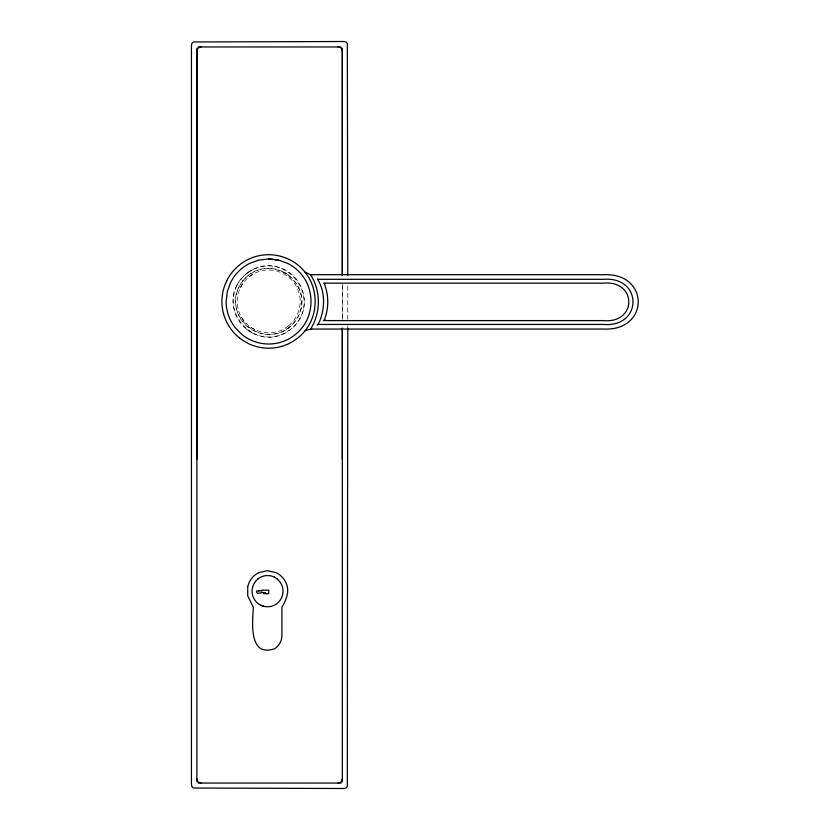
<?xml version="1.0" encoding="UTF-8"?>
<svg xmlns="http://www.w3.org/2000/svg" width="830" height="830" viewBox="0 0 830 830"><rect width="100%" height="100%" fill="white"/><g stroke="black" fill="none" stroke-linecap="round" stroke-linejoin="round"><path stroke-width="0.62" stroke-dasharray="4.15 3.11" d="M342.323 319.384L342.323 284.389M347.78 328.358L347.78 325.775M347.78 319.291L347.78 284.275M242.9 280.799C216.153 314.757 267.136 355.582 294.443 322.102C321.189 288.145 270.196 247.319 242.9 280.799A33.221 33.221 0 0 1 254.146 271.773A32.899 32.899 0 0 1 289.255 275.674M246.448 273.724C210.436 303.095 254.354 357.948 290.894 329.178C326.906 299.806 282.988 244.954 246.448 273.724A35.389 35.389 0 0 1 284.223 269.532A35.721 35.721 0 0 1 296.393 279.233M342.323 284.109L342.323 319.104M240.399 287.616A31.644 31.644 0 0 1 254.831 273.174M248.99 276.898A31.343 31.343 0 0 1 282.449 273.174A31.644 31.644 0 0 1 293.229 281.764A31.343 31.343 0 0 1 296.943 315.286A31.644 31.644 0 0 1 288.352 326.003M244.113 321.127A31.343 31.343 0 0 1 244.113 281.827M254.831 329.728A31.644 31.644 0 0 1 240.399 315.286M288.456 325.91A31.343 31.343 0 0 1 249.156 325.91M283.196 271.773A33.221 33.221 0 0 1 298.344 286.931M298.354 286.993A32.899 32.899 0 0 1 294.453 322.113A33.231 33.231 0 0 1 283.196 331.139M289.442 327.124A32.899 32.899 0 0 1 248.191 327.124M248.014 327.228A33.221 33.221 0 0 1 238.988 315.971A32.899 32.899 0 0 1 242.9 280.872M236.758 285.831A35.721 35.721 0 0 1 253.057 269.532M236.758 285.904A35.389 35.389 0 0 0 240.949 323.669A35.732 35.732 0 0 0 253.046 333.38M246.52 329.168A35.389 35.389 0 0 0 290.884 329.168A35.732 35.732 0 0 0 300.595 317.07A35.389 35.389 0 0 0 296.393 279.305"/><path stroke-width="1.25" d="M196.886 459.322L196.886 51.149L197.934 48.005L201.078 46.957M342.323 459.322L342.323 328.452M342.323 275.321L342.323 51.149L341.275 48.005L338.121 46.957M347.78 328.358L347.314 786.633L345.913 788.033L343.579 788.5L193.297 788.033L191.896 786.633L191.429 784.309L191.429 45.692L191.896 43.367L193.297 41.967L343.579 41.5L345.913 41.967L347.314 43.367L347.78 275.197M342.323 778.851L341.275 781.995L338.121 783.043M324.053 320.598C329.002 308.719 329.002 295.044 324.053 283.155L603.275 283.155C637.305 279.918 637.305 323.845 603.275 320.598L324.053 320.598L325.121 319.882M317.081 325.09L318.118 324.447C325.184 310.441 325.806 292.17 317.361 278.849M239.528 337.924A46.553 46.553 0 0 0 297.897 337.924A46.999 46.999 0 0 0 305.15 330.682L310.596 329.054C320.94 312.671 320.94 291.081 310.596 274.699L305.129 272.24A47.009 47.009 0 0 0 289.224 259.458M305.129 330.662C318.585 314.062 318.43 288.882 305.129 272.24M257.902 578.956C262.446 575.211 269.086 574.474 274.346 577.109M318.118 324.447L603.41 324.437C642.835 327.684 642.835 276.079 603.41 279.326L318.139 279.326M310.596 329.054L603.566 329.054C649.755 331.315 649.755 272.448 603.566 274.699L310.596 274.699L311.665 275.353M310.679 329.002L311.665 328.41M268.671 258.939L258.919 260.06L249.986 263.255A42.745 42.745 0 0 0 230.481 282.76L227.275 291.704L226.154 301.456A42.33 42.33 0 0 0 235.502 328.037L242.09 334.625A42.33 42.33 0 0 0 295.252 334.625A42.735 42.735 0 0 0 306.861 320.141C312.381 308.407 312.391 294.494 306.861 282.76A42.745 42.745 0 0 0 287.356 263.255L278.424 260.06L268.671 258.939L278.424 260.06M198.163 46.957L341.047 46.957M198.173 783.043L341.037 783.043M201.078 783.043L197.934 781.995L196.886 778.851M257.881 578.998A15.739 15.739 0 0 0 257.881 603.4C263.359 607.913 271.732 607.851 277.23 603.4A15.708 15.708 0 0 0 277.21 579.029M260.765 605.215L264.023 606.398M274.357 577.078L277.23 578.925M324.053 283.155L325.121 283.881M342.323 48.254L342.323 275.041M342.323 328.172L342.323 781.746M196.886 48.254L196.886 781.746M239.434 337.924A46.999 46.999 0 0 1 226.673 321.999A46.563 46.563 0 0 1 226.673 280.997M289.131 259.458A46.553 46.553 0 0 0 239.445 264.978A46.999 46.999 0 0 0 226.673 280.903M247.734 586.509L247.734 595.919L253.358 607.249C252.486 621.919 248.398 657.941 274.792 648.655C279.16 645.667 281.951 640.791 281.92 635.469L281.92 607.249C286.464 599.831 290.085 590.555 285.686 582.203A20.428 20.428 0 0 0 276.38 572.762L267.468 570.667L258.555 572.762A20.428 20.428 0 0 0 249.259 582.203L247.734 586.509M268.681 590.213L261.948 590.213L261.948 591.105L258.887 590.555L258.887 591.271L256.844 590.721L256.844 592.547L257.383 593.388L263.494 592.496L263.494 593.647L264.791 593.647L264.791 592.63L265.455 592.63L265.455 593.73L268.681 593.73L268.681 590.213"/></g></svg>
